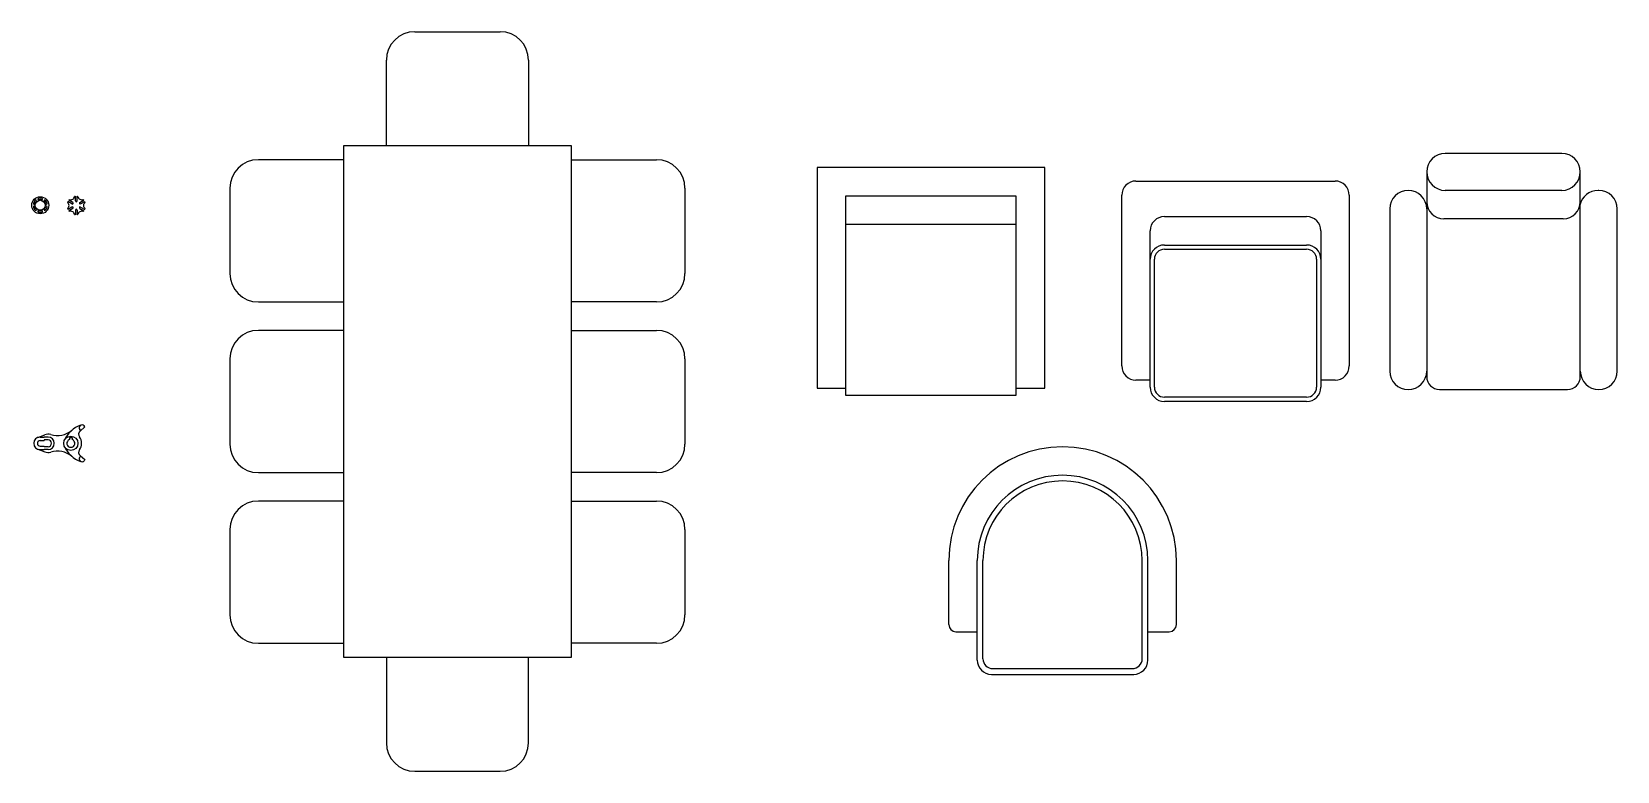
# Model space of a CAD drawing. Header units: millimetres. Extents: x 0 to 10993, y -927 to 3668.
# Drawn here: x 5419 to 10993, y -927 to 1673 of the extents above; entities that cross this region are included whole.
import ezdxf

# ---------------------------------------------------------------- set-up
doc = ezdxf.new("R2010")
doc.units = ezdxf.units.MM
doc.header["$LTSCALE"] = 0.5

# ---------------------------------------------------------------- blocks, each defined once
blk = doc.blocks.new('*U11')
for centre, radius, start, end in [((-5.8, -0.4), 2.5, 105, 285), ((0, -22.1), 25, 75, 105), ((5.8, -0.4), 2.5, 255, 75), ((0, -22.1), 20, 75, 105)]:
    blk.add_arc(centre, radius, start, end)
blk = doc.blocks.new('*U12')
at = {"color": 0, "linetype": 'ByBlock', "lineweight": -2, "transparency": 16777216}
for p, rotation in [((2846.8, 240.7), 59.99999999999999), ((2846.8, 218.6), 120), ((2885.1, 240.7), 299.9999999999999), ((2885.1, 218.6), 240), ((2866, 207.5), 180)]:
    blk.add_blockref('*U11', p, dxfattribs=dict(at, rotation=rotation))
blk.add_blockref('*U11', (2866, 251.7), dxfattribs=at)
blk = doc.blocks.new('*U13')
for p, q in [((-3, -6.7), (-3, 9.7)), ((3, -6.7), (3, 9.7))]:
    blk.add_line(p, q)
blk.add_arc((0, -6.7), 3, 180, 0)
blk = doc.blocks.new('*U14')
at = {"color": 0, "linetype": 'ByBlock', "lineweight": -2, "transparency": 16777216}
for p, rotation in [((2966.3, 241.5), 59.99999999999999), ((2966.3, 218.9), 120), ((3005.5, 241.5), 299.9999999999999), ((3005.5, 218.9), 240), ((2985.9, 207.5), 180)]:
    blk.add_blockref('*U13', p, dxfattribs=dict(at, rotation=rotation))
blk.add_blockref('*U13', (2985.9, 252.9), dxfattribs=at)
blk = doc.blocks.new('*U15')
blk.add_arc((11.4, 0), 14, 129.2652, 230.7348)
blk = doc.blocks.new('*U16')
at = {"color": 0, "linetype": 'ByBlock', "lineweight": -2, "transparency": 16777216}
for p, rotation in [((2957.8, 230.2), 180), ((2971.9, 254.5), 120), ((2999.9, 254.5), 59.99999999999999), ((2971.9, 205.9), 239.9999999999999), ((2999.9, 205.9), 299.9999999999999)]:
    blk.add_blockref('*U15', p, dxfattribs=dict(at, rotation=rotation))
blk.add_blockref('*U15', (3014, 230.2), dxfattribs=at)

msp = doc.modelspace()

# ---------------------------------------------------------------- linework, layer by layer
for p, q in [((6765.4, 1673.3), (7065.4, 1673.3)), ((6665.4, 1273.3), (6665.4, 1573.3)), ((7165.4, 1573.3), (7165.4, 1273.3)), ((6515.4, 1273.3), (7315.4, 1273.3)), ((6515.4, -526.7), (6515.4, 1273.3)), ((7315.4, 1273.3), (7315.4, -526.7)), ((10798.3, 1245.5), (10388.3, 1245.5)), ((6515.4, 1223.3), (6215.4, 1223.3)), ((7315.4, 1223.3), (7615.4, 1223.3)), ((8980.1, 1195.5), (8180.1, 1195.5)), ((8180.1, 1195.5), (8180.1, 420.5)), ((8980.1, 420.5), (8980.1, 1195.5)), ((10323.3, 1180.5), (10323.3, 460.5)), ((10863.3, 460.5), (10863.3, 1180.5)), ((6115.4, 1123.3), (6115.4, 823.3)), ((7715.4, 1123.3), (7715.4, 823.3)), ((9301, 1148.5), (10001, 1148.5)), ((10798.3, 1115.5), (10388.3, 1115.5)), ((10928.3, 1115.5), (10925.8, 1115.5)), ((8280.1, 1095.5), (8280.1, 395.5)), ((8880.1, 1095.5), (8280.1, 1095.5)), ((8880.1, 395.5), (8880.1, 1095.5)), ((9251, 498.5), (9251, 1098.5)), ((10051, 1098.5), (10051, 498.5)), ((9401, 1023.5), (9901, 1023.5)), ((10193.3, 1050.5), (10193.3, 480.5)), ((10803.3, 1015.5), (10383.3, 1015.5)), ((10993.3, 480.5), (10993.3, 1050.5)), ((8880.1, 995.5), (8280.1, 995.5)), ((9351, 423.5), (9351, 973.5)), ((9951, 973.5), (9951, 423.5)), ((9401, 923.5), (9901, 923.5)), ((9401, 908.5), (9901, 908.5)), ((9366, 423.5), (9366, 873.5)), ((9936, 873.5), (9936, 423.5)), ((6215.4, 723.3), (6515.4, 723.3)), ((7615.4, 723.3), (7315.4, 723.3)), ((6515.4, 623.3), (6215.4, 623.3)), ((7315.4, 623.3), (7615.4, 623.3)), ((6115.4, 523.3), (6115.4, 223.3)), ((7715.4, 523.3), (7715.4, 223.3)), ((9351, 448.5), (9301, 448.5)), ((10001, 448.5), (9951, 448.5)), ((8180.1, 420.5), (8280.1, 420.5)), ((8280.1, 395.5), (8880.1, 395.5)), ((8880.1, 420.5), (8980.1, 420.5)), ((10368.3, 415.5), (10818.3, 415.5)), ((9901, 388.5), (9401, 388.5)), ((9901, 373.5), (9401, 373.5)), ((5588.8, 269.5), (5605.8, 283.7)), ((5605.8, 283.7), (5602.5, 287.6)), ((5440.2, 246.9), (5464.6, 256.2)), ((5448, 248.3), (5462, 248.3)), ((5448, 235.8), (5462, 235.8)), ((5476, 248.3), (5462, 248.3)), ((5476, 238.3), (5462, 238.3)), ((5462, 238.3), (5462, 235.8)), ((5561, 245.3), (5551, 245.3)), ((5551, 245.3), (5551, 239.4)), ((5561, 245.3), (5561, 239.4)), ((5590.4, 270.9), (5587.2, 274.7)), ((5440.2, 205.8), (5464.6, 196.4)), ((5448, 216.8), (5462, 216.8)), ((5448, 204.3), (5462, 204.3)), ((5462, 216.8), (5462, 214.3)), ((5476, 214.3), (5462, 214.3)), ((5476, 204.3), (5462, 204.3)), ((5590.4, 181.8), (5587.2, 177.9)), ((5588.8, 183.1), (5605.8, 168.9)), ((5605.8, 168.9), (5602.5, 165.1)), ((6215.4, 123.3), (6515.4, 123.3)), ((7615.4, 123.3), (7315.4, 123.3)), ((6515.4, 23.3), (6215.4, 23.3)), ((7315.4, 23.3), (7615.4, 23.3)), ((6115.4, -76.7), (6115.4, -376.7)), ((7715.4, -76.7), (7715.4, -376.7)), ((8643, -410.9), (8643, -185.9)), ((8743, -535.9), (8743, -185.9)), ((8763, -530.9), (8763, -185.9)), ((9323, -530.9), (9323, -185.9)), ((9343, -535.9), (9343, -185.9)), ((9443, -410.9), (9443, -185.9)), ((8668, -435.9), (8743, -435.9)), ((9343, -435.9), (9418, -435.9)), ((6215.4, -476.7), (6515.4, -476.7)), ((7615.4, -476.7), (7315.4, -476.7)), ((7315.4, -526.7), (6515.4, -526.7)), ((6665.4, -526.7), (6665.4, -826.7)), ((7165.4, -826.7), (7165.4, -526.7)), ((8793, -585.9), (9293, -585.9)), ((8798, -565.9), (9288, -565.9)), ((6765.4, -926.7), (7065.4, -926.7))]:
    msp.add_line(p, q)
for centre, radius in [((5448.5, 1063.1), 30), ((5448.5, 1063.1), 17.5), ((5556, 226.3), 25)]:
    msp.add_circle(centre, radius)
for centre, radius, start, end in [((6765.4, 1573.3), 100, 90, 180), ((7065.4, 1573.3), 100, 0, 90), ((10388.3, 1180.5), 65, 90, 180), ((10798.3, 1180.5), 65, 0, 90), ((6215.4, 1123.3), 100, 90, 180), ((7615.4, 1123.3), 100, 0, 90), ((10388.3, 1180.5), 65, 180, 270), ((10798.3, 1180.5), 65, 270, 0), ((9301, 1098.5), 50, 90, 180), ((10001, 1098.5), 50, 0, 90), ((10258.3, 1050.5), 65, 90, 180), ((10258.3, 1050.5), 65, 0, 90), ((10925.8, 1050.5), 65, 90, 168.463), ((10928.3, 1050.5), 65, 0, 90), ((5575.3, 1062.4), 32.5, 155.2964, 160.5179), ((5575.3, 1062.4), 32.5, 139.4821, 144.7036), ((5575.3, 1062.4), 32.5, 95.2964, 100.5179), ((5575.3, 1062.4), 32.5, 79.4821, 84.7036), ((5575.3, 1062.4), 32.5, 35.2964, 40.5179), ((5575.3, 1062.4), 32.5, 19.4821, 24.7036), ((10383.3, 1075.5), 60, 180, 270), ((10803.3, 1075.5), 60, 270, 0), ((5575.3, 1062.4), 32.5, 199.4821, 204.7036), ((5575.3, 1062.4), 32.5, 215.2964, 220.5179), ((5575.3, 1062.4), 32.5, 259.4821, 264.7036), ((5575.3, 1062.4), 32.5, 275.2964, 280.5179), ((5575.3, 1062.4), 32.5, 319.4821, 324.7036), ((5575.3, 1062.4), 32.5, 335.2964, 340.5179), ((9401, 973.5), 50, 90, 180), ((9901, 973.5), 50, 0, 90), ((9401, 873.5), 50, 90, 180), ((9401, 873.5), 35, 90, 180), ((9901, 873.5), 50, 0, 90), ((9901, 873.5), 35, 0, 90), ((6215.4, 823.3), 100, 180, 270), ((7615.4, 823.3), 100, 270, 0), ((6215.4, 523.3), 100, 90, 180), ((7615.4, 523.3), 100, 0, 90), ((9301, 498.5), 50, 180, 270), ((10001, 498.5), 50, 270, 0), ((10258.3, 480.5), 65, 180, 270), ((10258.3, 480.5), 65, 270, 0), ((10368.3, 460.5), 45, 180, 270), ((10818.3, 460.5), 45, 270, 0), ((10928.3, 480.5), 65, 180, 270), ((10928.3, 480.5), 65, 270, 0), ((9401, 423.5), 50, 180, 270), ((9401, 423.5), 35, 180, 270), ((9901, 423.5), 50, 270, 0), ((9901, 423.5), 35, 270, 0), ((5624.7, 196.2), 100, 109.3529, 156.3296), ((5594.9, 281.1), 10, 40, 220), ((5448, 226.3), 22, 90, 270), ((5448, 226.3), 9.5, 90, 270), ((5476, 226.3), 32, 73.2175, 110.9248), ((5476, 226.3), 22, 270, 90), ((5476, 226.3), 12, 270, 90), ((5508.4, 333.5), 80, 253.2175, 310.2705), ((5556, 226.3), 14, 110.9248, 69.0752), ((5598.5, 258), 15, 130, 216.7551), ((5556, 226.3), 38, 323.2449, 36.7551), ((6215.4, 223.3), 100, 180, 270), ((7615.4, 223.3), 100, 270, 0), ((5476, 226.3), 32, 249.0752, 286.7825), ((5508.4, 119.1), 80, 49.7295, 106.7825), ((5624.7, 256.4), 100, 203.6704, 250.6471), ((5598.5, 194.6), 15, 143.2449, 230), ((5594.9, 171.5), 10, 140, 320), ((9043, -185.9), 400, 0, 180), ((9043, -185.9), 300, 0, 180), ((9043, -185.9), 280, 0, 180), ((6215.4, -76.7), 100, 90, 180), ((7615.4, -76.7), 100, 0, 90), ((6215.4, -376.7), 100, 180, 270), ((7615.4, -376.7), 100, 270, 0), ((8668, -410.9), 25, 180, 270), ((9418, -410.9), 25, 270, 0), ((8793, -535.9), 50, 180, 270), ((8798, -530.9), 35, 180, 270), ((9288, -530.9), 35, 270, 0), ((9293, -535.9), 50, 270, 0), ((6765.4, -826.7), 100, 180, 270), ((7065.4, -826.7), 100, 270, 0)]:
    msp.add_arc(centre, radius, start, end)

# ---------------------------------------------------------------- block references
for name, p in [('*U12', (2582.6, 833.5)), ('*U16', (2589.4, 832.2)), ('*U14', (2589.4, 832.2))]:
    msp.add_blockref(name, p)

doc.saveas('drawing.dxf')
